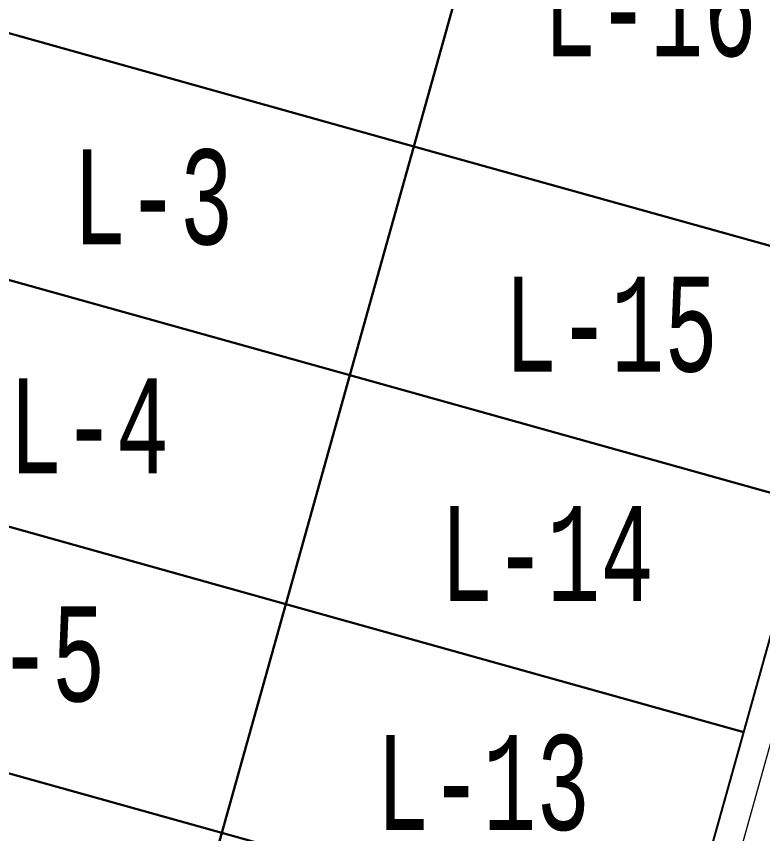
# Model space of a CAD drawing. Header units: millimetres. Extents: x 474016 to 477875, y 2288607 to 2292200.
# Drawn here: x 474458.9 to 474498.15, y 2289415.89 to 2289458.89 of the extents above; entities that cross this region are included whole.
import ezdxf
from ezdxf.enums import TextEntityAlignment as Align

# ---------------------------------------------------------------- set-up
doc = ezdxf.new("R2010")
doc.units = ezdxf.units.MM
doc.header["$LTSCALE"] = 50
doc.layers.add('BANQUETA', color=251, linetype='Continuous', lineweight=5)
doc.layers.add('CVL_LOTIF', color=1, linetype='Continuous')
doc.layers.add('MZ Y LT', color=7, linetype='Continuous', lineweight=13, true_color=0x0d2bf2)
doc.styles.add('MONOTXT4', font='MONOTXT4.shx', dxfattribs={"width": 0.55})

msp = doc.modelspace()

# ---------------------------------------------------------------- linework, layer by layer
at = {"layer": 'BANQUETA'}
msp.add_lwpolyline([(474463.89, 2289493.555, -0.540591), (474467.08, 2289494.567), (474508.518, 2289460.782, -0.298203), (474509.18, 2289458.694), (474444.786, 2289228.215, -0.414214), (474442.322, 2289226.827), (474395.129, 2289240.012, -0.414214), (474393.741, 2289242.476), (474463.89, 2289493.555)], format="xyb", dxfattribs=at)
at = {"layer": 'BANQUETA', "color": 1}
msp.add_lwpolyline([(474486.535, 2289476.124), (474419.264, 2289235.345)], dxfattribs=at)
at = {"layer": 'BANQUETA'}
msp.add_lwpolyline([(474507.677, 2289458.887), (474480.341, 2289361.047)], dxfattribs=at)
at = {"layer": 'CVL_LOTIF'}
for points in [[(474486.535, 2289476.124), (474483.172, 2289464.086), (474479.808, 2289452.047), (474503.886, 2289445.319), (474507.677, 2289458.887)], [(474483.172, 2289464.086), (474459.094, 2289470.813), (474455.73, 2289458.774), (474479.808, 2289452.047)], [(474479.808, 2289452.047), (474455.73, 2289458.774), (474452.367, 2289446.735), (474476.445, 2289440.008)], [(474503.886, 2289445.319), (474479.808, 2289452.047), (474476.445, 2289440.008), (474500.522, 2289433.28)], [(474476.445, 2289440.008), (474452.367, 2289446.735), (474449.003, 2289434.696), (474473.081, 2289427.969)], [(474500.522, 2289433.28), (474476.445, 2289440.008), (474473.081, 2289427.969), (474497.159, 2289421.241)], [(474473.081, 2289427.969), (474449.003, 2289434.696), (474445.639, 2289422.657), (474469.717, 2289415.93)], [(474497.159, 2289421.241), (474473.081, 2289427.969), (474469.717, 2289415.93), (474493.795, 2289409.203)], [(474469.717, 2289415.93), (474445.639, 2289422.657), (474442.276, 2289410.618), (474466.354, 2289403.891)], [(474493.795, 2289409.203), (474469.717, 2289415.93), (474466.354, 2289403.891), (474490.432, 2289397.164)]]:
    msp.add_lwpolyline(points, close=True, dxfattribs=at)

# ---------------------------------------------------------------- texts
at = {"layer": 'MZ Y LT', "lineweight": 13, "style": 'MONOTXT4', "width": 0.65}
for s, p in [('L-16', (474492.216, 2289459.293)), ('L-3', (474466.087, 2289449.391)), ('L-15', (474490.165, 2289442.663)), ('L-4', (474462.724, 2289437.352)), ('L-14', (474486.802, 2289430.625)), ('L-5', (474459.36, 2289425.313)), ('L-13', (474483.438, 2289418.586))]:
    msp.add_text(s, height=5, dxfattribs=at).set_placement(p, align=Align.MIDDLE)

doc.saveas('drawing.dxf')
